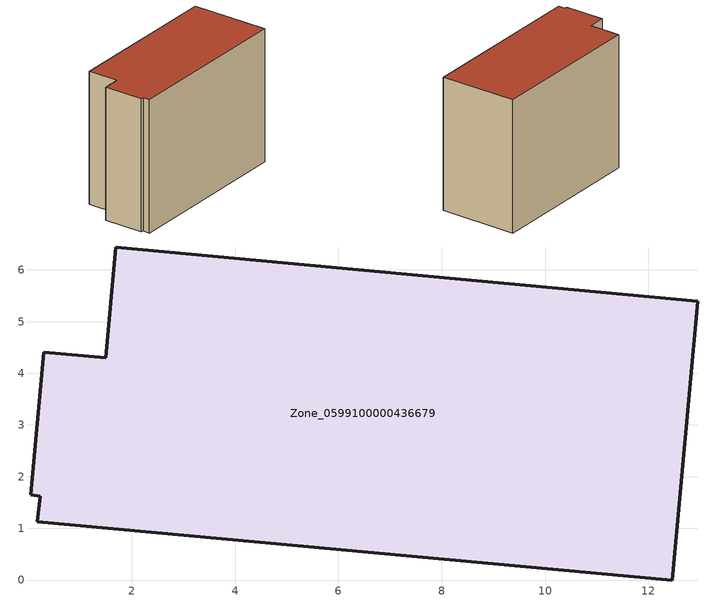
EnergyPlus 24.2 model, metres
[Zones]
Zone_0599100000436679
 floor ground (C_G): 0.23,1.62 0.05,1.65 0.3,4.41 1.49,4.3 1.69,6.45 12.96,5.4 12.47,0 0.17,1.13 z0
 wall outside (C_F): 12.47,0 12.96,5.4 1.69,6.45 1.49,4.3 0.3,4.41 0.05,1.65 0.23,1.62 0.17,1.13 12.47,0 z0:9.42
 roof outside (C_R): 0.23,1.62 0.17,1.13 12.47,0 12.96,5.4 1.69,6.45 1.49,4.3 0.3,4.41 0.05,1.65 z9.42
[BUILDING]
Pand.0599100000436679: North Axis=0; Terrain=City; Loads Convergence Tolerance Value=0.04; Temperature Convergence Tolerance Value=0.4; Solar Distribution=FullExterior; Maximum Number of Warmup Days=25; Minimum Number of Warmup Days=1
[Site:Location]
Rotterdam.The.Hague.AP_ZH_NLD Design_Conditions: Latitude=51.96; Longitude=4.45; Time Zone=1; Elevation=-4.5
[SITE:GROUNDTEMPERATURE:BUILDINGSURFACE]
18, 18, 18, 18, 18, 18, 18, 18, 18, 18, 18, 18
[MATERIAL] Thermal Absorptance=0.9; Solar Absorptance=0.7; Visible Absorptance=0.7
Name | Roughness | Thickness | Conductivity | Density | Specific Heat
G.TI.2006-2014 | MediumSmooth | 0.15 | 0.06 | 540 | 1210
F.TI.2006-2014 | Rough | 0.3 | 0.12 | 1920 | 840
R.TI.2006-2014 | MediumRough | 0.2 | 0.08 | 1500 | 1000
[CONSTRUCTION]
C_G: G.TI.2006-2014
C_F: F.TI.2006-2014
C_R: R.TI.2006-2014
[ZONE]
Zone_0599100000436679: Type=1; Multiplier=1; Ceiling Height=Autocalculate; Volume=Autocalculate; Floor Area=autocalculate; Part of Total Floor Area=Yes
[ZONEINFILTRATION:DESIGNFLOWRATE]
Infil_Zone_0599100000436679: Zone or ZoneList or Space or SpaceList=Zone_0599100000436679; Schedule=AlwaysOn; Design Flow Rate Calculation Method=Flow/Area; Flow Rate per Floor Area=0.0015; Constant Term Coefficient=1; Temperature Term Coefficient=0; Velocity Term Coefficient=0; Velocity Squared Term Coefficient=0
[HVACTEMPLATE:ZONE:IDEALLOADSAIRSYSTEM]
Zone_0599100000436679: Maximum Heating Supply Air Temperature=50; Minimum Cooling Supply Air Temperature=13; Maximum Heating Supply Air Humidity Ratio=0.0156; Minimum Cooling Supply Air Humidity Ratio=0.0077; Heating Limit=NoLimit; Cooling Limit=NoLimit; Dehumidification Control Type=ConstantSensibleHeatRatio; Cooling Sensible Heat Ratio=0.7; Dehumidification Setpoint=60; Humidification Control Type=None; Humidification Setpoint=30; Outdoor Air Method=None; Outdoor Air Flow Rate per Person=0.00944; Outdoor Air Flow Rate per Zone Floor Area=0; Outdoor Air Flow Rate per Zone=0; Demand Controlled Ventilation Type=None; Outdoor Air Economizer Type=NoEconomizer; Heat Recovery Type=None; Sensible Heat Recovery Effectiveness=0.7; Latent Heat Recovery Effectiveness=0.65
[ZONECONTROL:THERMOSTAT]
ThermostatControl_Zone_0599100000436679: Zone or ZoneList=Zone_0599100000436679; Control Type Schedule=DualSetpointControlType; Control 1=Thermostat_Zone_0599100000436679; Temperature Difference Between Cutout And Setpoint=0
[THERMOSTATSETPOINT:DUALSETPOINT]
Thermostat_Zone_0599100000436679: Heating Setpoint Temperature Schedule=HeatingSetpoint_Zone_0599100000436679; Cooling Setpoint Temperature Schedule=CoolingSetpoint_Zone_0599100000436679
[SCHEDULE:COMPACT]
HeatingSetpoint_Zone_0599100000436679: Through: 12/31, For: AllDays, Until: 24:00, 21
CoolingSetpoint_Zone_0599100000436679: Through: 12/31, For: AllDays, Until: 24:00, 24
DualSetpointControlType: Through: 12/31, For: AllDays, Until: 24:00, 4
AlwaysOn: Through: 12/31, For: AllDays, Until: 24:00, 1
